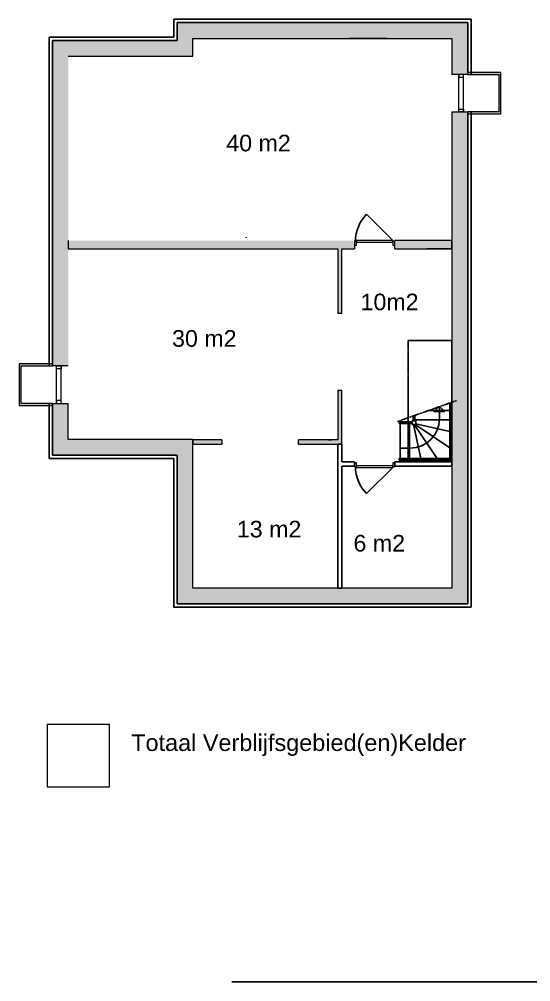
# Model space of a CAD drawing. Header units: millimetres. Extents: x 0 to 59350, y 0 to 29700.
# Drawn here: x 22322 to 25401, y 15654 to 21448 of the extents above; entities that cross this region are included whole.
import ezdxf

# ---------------------------------------------------------------- set-up
doc = ezdxf.new("R2010")
doc.units = ezdxf.units.MM
for name, pattern in [('PUNKT2_S9', [1, 0, -1]), ('STRICHPUNKT2_S5', [11, 8, -1, 1, -1]), ('VERDECKT2_S2', [2.7, 2, -0.7])]:
    doc.linetypes.add(name, pattern=pattern)
doc.layers.add('LAYER1', color=1, linetype='Continuous', lineweight=18)
doc.layers.add('Standard', color=7, linetype='Continuous', lineweight=25)
for name, color, linetype in [('LAYER3', 1, 'Continuous'), ('LAYER4', 1, 'Continuous'), ('LAYER9', 1, 'Continuous')]:
    doc.layers.add(name, color=color, linetype=linetype)
doc.styles.add('ARIAL', font='arial.ttf')

msp = doc.modelspace()

# ---------------------------------------------------------------- hatches: boundary and pattern name
at = {"layer": 'Standard', "linetype": 'PUNKT2_S9', "lineweight": 18}
for color, points in [(9, [(24959.2, 21428.2), (23271.7, 21428.2), (23271.7, 21365.7), (24959.2, 21365.7)]), (9, [(23271.7, 21365.7), (23271.7, 21258.2), (23334.2, 21258.2), (23334.2, 21365.7)]), (9, [(24926.7, 21365.7), (23334.2, 21365.7), (23334.2, 21333.2), (24926.7, 21333.2)]), (9, [(23334.2, 21333.2), (23334.2, 21225.7), (23366.7, 21225.7), (23366.7, 21333.2)]), (9, [(23271.7, 21320.7), (22521.7, 21320.7), (22521.7, 21258.2), (23271.7, 21258.2)]), (9, [(23334.2, 21258.2), (22584.2, 21258.2), (22584.2, 21225.7), (23334.2, 21225.7)]), (253, [(25221.7, 21128.2), (25021.7, 21128.2), (25021.7, 21115.7), (25209.2, 21115.7)]), (253, [(25221.7, 20878.2), (25221.7, 21128.2), (25209.2, 21115.7), (25209.2, 20890.7)]), (253, [(25021.7, 20878.2), (25221.7, 20878.2), (25209.2, 20890.7), (25021.7, 20890.7)]), (253, [(22521.7, 19373.2), (22321.7, 19373.2), (22334.2, 19360.7), (22521.7, 19360.7)]), (253, [(22321.7, 19373.2), (22321.7, 19123.2), (22334.2, 19135.7), (22334.2, 19360.7)]), (253, [(22321.7, 19123.2), (22521.7, 19123.2), (22521.7, 19135.7), (22334.2, 19135.7)]), (9, [(22584.2, 18885.7), (23334.2, 18885.7), (23334.2, 18918.2), (22584.2, 18918.2)]), (9, [(23334.2, 18918.2), (23334.2, 18023.2), (23366.7, 18023.2), (23366.7, 18918.2)]), (9, [(22521.7, 18823.2), (23271.7, 18823.2), (23271.7, 18885.7), (22521.7, 18885.7)]), (9, [(23271.7, 18885.7), (23271.7, 17990.7), (23334.2, 17990.7), (23334.2, 18885.7)]), (9, [(23334.2, 17990.7), (24959.2, 17990.7), (24959.2, 18023.2), (23334.2, 18023.2)]), (9, [(23271.7, 17928.2), (25021.7, 17928.2), (25021.7, 17990.7), (23271.7, 17990.7)])]:
    msp.add_hatch(color=color, dxfattribs=at).paths.add_polyline_path(points)
h = msp.add_hatch(color=9, dxfattribs=at)
h.paths.add_polyline_path([(25021.7, 17990.7), (25021.7, 20890.7), (24959.2, 20890.7), (24959.2, 17990.7)])
h.paths.add_polyline_path([(24959.2, 21115.7), (25021.7, 21115.7), (25021.7, 21428.2), (24959.2, 21428.2)])
h = msp.add_hatch(color=9, dxfattribs=at)
h.paths.add_polyline_path([(24959.2, 18023.2), (24959.2, 20890.7), (24926.7, 20890.7), (24926.7, 18023.2)])
h.paths.add_polyline_path([(24926.7, 21115.7), (24959.2, 21115.7), (24959.2, 21365.7), (24926.7, 21365.7)])
h = msp.add_hatch(color=9, dxfattribs=at)
h.paths.add_polyline_path([(22521.7, 21258.2), (22521.7, 19360.7), (22584.2, 19360.7), (22584.2, 21258.2)])
h.paths.add_polyline_path([(22584.2, 19135.7), (22521.7, 19135.7), (22521.7, 18885.7), (22584.2, 18885.7)])
h = msp.add_hatch(color=9, dxfattribs=at)
h.paths.add_polyline_path([(22584.2, 21225.7), (22584.2, 19360.7), (22616.7, 19360.7), (22616.7, 21225.7)])
h.paths.add_polyline_path([(22616.7, 18918.2), (22616.7, 19135.7), (22584.2, 19135.7), (22584.2, 18918.2)])
h = msp.add_hatch(color=9, dxfattribs=at)
h.paths.add_polyline_path([(24339.4, 20115.7), (22616.7, 20115.7), (22616.7, 20065.7), (24339.4, 20065.7)])
h.paths.add_polyline_path([(24926.7, 20115.7), (24582.9, 20115.7), (24582.9, 20065.7), (24926.7, 20065.7)])
h = msp.add_hatch(color=9, dxfattribs=at)
h.paths.add_polyline_path([(24264.4, 19677.2), (24264.4, 20065.7), (24239.4, 20065.7), (24239.4, 19677.2)])
h.paths.add_polyline_path([(24264.4, 18915.7), (24264.4, 19215.7), (24239.4, 19215.7), (24239.4, 18915.7)])
h = msp.add_hatch(color=9, dxfattribs=at)
h.paths.add_polyline_path([(24003.2, 18890.7), (24264.4, 18890.7), (24264.4, 18915.7), (24003.2, 18915.7)])
h.paths.add_polyline_path([(23541.7, 18890.7), (23541.7, 18915.7), (23366.7, 18915.7), (23366.7, 18890.7)])

# ---------------------------------------------------------------- linework, layer by layer
at = {"layer": 'LAYER1', "color": 1, "linetype": 'Continuous', "lineweight": -3}
for p, q in [((24783.7, 19091.9), (24914.7, 19091.9)), ((24851.2, 19115.9), (24817.7, 19087.1)), ((24817.7, 19087.1), (24884.7, 19087.1)), ((24884.7, 19087.1), (24851.2, 19115.9)), ((24851.2, 19115.9), (24851.2, 19041.9)), ((24680.4, 19014.4), (24615.4, 19014.4)), ((24615.4, 19014.4), (24615.4, 18802.7)), ((24687.5, 19014.4), (24670.4, 19014.4)), ((24670.4, 19014.4), (24670.4, 18802.7)), ((24687.5, 19008.5), (24687.5, 19014.4)), ((24705.6, 19008.5), (24687.5, 19008.5)), ((24708.8, 19008.5), (24695.4, 19008.5)), ((24695.4, 19008.5), (24740.4, 18802.7)), ((24699.3, 19008.5), (24838.1, 18802.7)), ((24708.8, 19008.5), (24699.3, 19008.5)), ((24702.9, 19046.9), (24702.9, 19029.8)), ((24702.9, 19036.9), (24914.7, 19036.9)), ((24702.9, 19029.8), (24708.8, 19029.8)), ((24708.8, 19008.5), (24704.9, 19008.5)), ((24704.9, 19008.5), (24914.7, 18867.1)), ((24708.8, 19029.8), (24708.8, 19011.7)), ((24708.8, 19021.9), (24708.8, 19008.5)), ((24708.8, 19018), (24708.8, 19008.5)), ((24708.8, 19012.4), (24708.8, 19008.5)), ((24708.8, 19011.7), (24914.7, 18966.8)), ((24615.4, 18802.7), (24680.4, 18802.7))]:
    msp.add_line(p, q, dxfattribs=at)
at = {"layer": 'LAYER3', "color": 3, "linetype": 'STRICHPUNKT2_S5', "lineweight": -3}
msp.add_line((24600, 19026.7), (24953.4, 19152.1), dxfattribs=at)
at = {"layer": 'LAYER3', "color": 3, "linetype": 'Continuous', "lineweight": -3}
for p, q in [((24914.7, 19138.4), (24914.7, 18799.7)), ((24924.2, 18799.7), (24924.2, 19141.8)), ((24609.8, 19023.9), (24609.8, 19014.4)), ((24687.5, 19023.9), (24609.8, 19023.9)), ((24609.8, 19014.4), (24687.5, 19014.4)), ((24687.5, 19014.4), (24687.5, 19023.9)), ((24693.4, 19059.9), (24693.4, 19029.8)), ((24693.4, 19029.8), (24702.9, 19029.8)), ((24702.9, 19029.8), (24702.9, 19063.2)), ((24609.8, 18802.7), (24609.8, 18793.2)), ((24914.7, 18802.7), (24609.8, 18802.7)), ((24609.8, 18793.2), (24924.2, 18793.2)), ((24914.7, 18799.7), (24924.2, 18799.7)), ((24924.2, 18799.7), (24914.7, 18799.7)), ((24924.2, 18793.2), (24924.2, 18799.7))]:
    msp.add_line(p, q, dxfattribs=at)
at = {"layer": 'LAYER4', "color": 4, "linetype": 'Continuous', "lineweight": -3}
for p, q in [((24687.5, 19029.8), (24687.5, 19008.5)), ((24708.8, 19029.8), (24687.5, 19029.8)), ((24687.5, 19008.5), (24708.8, 19008.5)), ((24708.8, 19008.5), (24708.8, 19029.8))]:
    msp.add_line(p, q, dxfattribs=at)
at = {"layer": 'LAYER9', "color": 8, "linetype": 'Continuous', "lineweight": -3}
msp.add_line((24615.4, 18866.1), (24675.4, 18866.1), dxfattribs=at)
msp.add_arc((24675.4, 19041.9), 175.8, 270, 0, dxfattribs=at)
at = {"layer": 'Standard', "color": 131, "linetype": 'Continuous', "lineweight": -3}
for p, q in [((25021.7, 21448.2), (23251.7, 21448.2)), ((23251.7, 21448.2), (23251.7, 21428.2)), ((25041.7, 21448.2), (25021.7, 21448.2)), ((25041.7, 21115.7), (25041.7, 21448.2)), ((23251.7, 21428.2), (23251.7, 21340.7)), ((23271.7, 21320.7), (23271.7, 21428.2)), ((23271.7, 21428.2), (25021.7, 21428.2)), ((25021.7, 21428.2), (25021.7, 21115.7)), ((23251.7, 21340.7), (22501.7, 21340.7)), ((22501.7, 21340.7), (22501.7, 21320.7)), ((22501.7, 21320.7), (22501.7, 19360.7)), ((22521.7, 19360.7), (22521.7, 21320.7)), ((22521.7, 21320.7), (23251.7, 21320.7)), ((23251.7, 21320.7), (23271.7, 21320.7)), ((25021.7, 20890.7), (25021.7, 17928.2)), ((25041.7, 17928.2), (25041.7, 20890.7)), ((22501.7, 19135.7), (22501.7, 18823.2)), ((22521.7, 18823.2), (22521.7, 19135.7)), ((22501.7, 18823.2), (22501.7, 18803.2)), ((22501.7, 18803.2), (23251.7, 18803.2)), ((23251.7, 18823.2), (22521.7, 18823.2)), ((23271.7, 18823.2), (23251.7, 18823.2)), ((23251.7, 18803.2), (23251.7, 17928.2)), ((23271.7, 17928.2), (23271.7, 18823.2)), ((23251.7, 17928.2), (23251.7, 17908.2)), ((23251.7, 17908.2), (25041.7, 17908.2)), ((25021.7, 17928.2), (23271.7, 17928.2)), ((25041.7, 17908.2), (25041.7, 17928.2))]:
    msp.add_line(p, q, dxfattribs=at)
at = {"layer": 'Standard', "color": 9, "linetype": 'Continuous', "lineweight": 18}
for p, q in [((24959.2, 21428.2), (23271.7, 21428.2)), ((23271.7, 21428.2), (23271.7, 21365.7)), ((25021.7, 21428.2), (24959.2, 21428.2)), ((25021.7, 21115.7), (25021.7, 21428.2)), ((23271.7, 21365.7), (23271.7, 21320.7)), ((23366.7, 21333.2), (24926.7, 21333.2)), ((23366.7, 21225.7), (23366.7, 21333.2)), ((24926.7, 21333.2), (24926.7, 21115.7)), ((23271.7, 21320.7), (22521.7, 21320.7)), ((22521.7, 21320.7), (22521.7, 21258.2)), ((22521.7, 21258.2), (22521.7, 19360.7)), ((22616.7, 21225.7), (23334.2, 21225.7)), ((23334.2, 21225.7), (23366.7, 21225.7)), ((24959.2, 21115.7), (24926.7, 21115.7)), ((24976.7, 21115.7), (24959.2, 21115.7)), ((24989.2, 21115.7), (24976.7, 21115.7)), ((25021.7, 21115.7), (24989.2, 21115.7)), ((24926.7, 20890.7), (24926.7, 18783.2)), ((24926.7, 20890.7), (24959.2, 20890.7)), ((24959.2, 20890.7), (24976.7, 20890.7)), ((24976.7, 20890.7), (24989.2, 20890.7)), ((24989.2, 20890.7), (25021.7, 20890.7)), ((25021.7, 17990.7), (25021.7, 20890.7)), ((22554.2, 19360.7), (22521.7, 19360.7)), ((22566.7, 19360.7), (22554.2, 19360.7)), ((22584.2, 19360.7), (22566.7, 19360.7)), ((22616.7, 19360.7), (22584.2, 19360.7)), ((22521.7, 19135.7), (22521.7, 18885.7)), ((22521.7, 19135.7), (22554.2, 19135.7)), ((22554.2, 19135.7), (22566.7, 19135.7)), ((22566.7, 19135.7), (22584.2, 19135.7)), ((22584.2, 19135.7), (22616.7, 19135.7)), ((22616.7, 18918.2), (22616.7, 19135.7)), ((23334.2, 18918.2), (22616.7, 18918.2)), ((23366.7, 18918.2), (23334.2, 18918.2)), ((23366.7, 18023.2), (23366.7, 18918.2)), ((22521.7, 18885.7), (22521.7, 18823.2)), ((22521.7, 18823.2), (23271.7, 18823.2)), ((23271.7, 18823.2), (23271.7, 17990.7)), ((24926.7, 18783.2), (24926.7, 18758.2)), ((24926.7, 18758.2), (24926.7, 18023.2)), ((24239.4, 18023.2), (23366.7, 18023.2)), ((24264.4, 18023.2), (24239.4, 18023.2)), ((24926.7, 18023.2), (24264.4, 18023.2)), ((23271.7, 17990.7), (23271.7, 17928.2)), ((25021.7, 17928.2), (25021.7, 17990.7)), ((23271.7, 17928.2), (25021.7, 17928.2))]:
    msp.add_line(p, q, dxfattribs=at)
at = {"layer": 'Standard', "color": 7, "linetype": 'VERDECKT2_S2', "lineweight": -3}
msp.add_line((24309.2, 21333.2), (24534.2, 21333.2), dxfattribs=at)
at = {"layer": 'Standard', "color": 2, "linetype": 'Continuous', "lineweight": 18}
for p, q in [((24968.7, 21115.7), (24968.7, 21098.9)), ((24997.2, 21115.7), (24968.7, 21115.7)), ((24968.7, 20890.7), (24968.7, 21115.7)), ((24968.7, 21098.9), (24997.2, 21098.9)), ((24997.2, 21098.9), (24997.2, 21115.7)), ((24997.2, 20890.7), (24997.2, 21115.7)), ((24968.7, 20890.7), (24968.7, 20907.4)), ((24968.7, 20907.4), (24997.2, 20907.4)), ((24997.2, 20890.7), (24968.7, 20890.7)), ((24997.2, 20907.4), (24997.2, 20890.7)), ((22546.2, 19343.9), (22546.2, 19360.7)), ((22546.2, 19360.7), (22574.7, 19360.7)), ((22546.2, 19135.7), (22546.2, 19360.7)), ((22574.7, 19360.7), (22574.7, 19343.9)), ((22574.7, 19135.7), (22574.7, 19360.7)), ((22574.7, 19343.9), (22546.2, 19343.9)), ((22574.7, 19152.4), (22546.2, 19152.4)), ((22546.2, 19152.4), (22546.2, 19135.7)), ((22546.2, 19135.7), (22574.7, 19135.7)), ((22574.7, 19135.7), (22574.7, 19152.4))]:
    msp.add_line(p, q, dxfattribs=at)
at = {"layer": 'Standard', "color": 253, "linetype": 'Continuous', "lineweight": 18}
for p, q in [((25221.7, 21128.2), (25021.7, 21128.2)), ((25021.7, 21128.2), (25021.7, 21115.7)), ((25021.7, 21115.7), (25051.7, 21115.7)), ((25051.7, 21115.7), (25209.2, 21115.7)), ((25209.2, 21115.7), (25209.2, 20890.7)), ((25221.7, 20878.2), (25221.7, 21128.2)), ((25051.7, 20890.7), (25021.7, 20890.7)), ((25021.7, 20890.7), (25021.7, 20878.2)), ((25021.7, 20878.2), (25221.7, 20878.2)), ((25209.2, 20890.7), (25051.7, 20890.7)), ((22521.7, 19373.2), (22321.7, 19373.2)), ((22321.7, 19373.2), (22321.7, 19123.2)), ((22334.2, 19360.7), (22491.7, 19360.7)), ((22334.2, 19135.7), (22334.2, 19360.7)), ((22491.7, 19360.7), (22521.7, 19360.7)), ((22521.7, 19360.7), (22521.7, 19373.2)), ((22321.7, 19123.2), (22521.7, 19123.2)), ((22491.7, 19135.7), (22334.2, 19135.7)), ((22521.7, 19135.7), (22491.7, 19135.7)), ((22521.7, 19123.2), (22521.7, 19135.7))]:
    msp.add_line(p, q, dxfattribs=at)
at = {"layer": 'Standard', "color": 5, "linetype": 'Continuous', "lineweight": -3}
for p, q in [((24576.7, 20110.9), (24413.3, 20274.3)), ((24576.7, 18755.4), (24413.3, 18592.1))]:
    msp.add_line(p, q, dxfattribs=at)
at = {"layer": 'Standard', "color": 255, "linetype": 'Continuous', "lineweight": 18}
for p, q in [((22616.7, 20115.7), (22616.7, 20065.7)), ((24339.4, 20115.7), (24339.4, 20108.2)), ((24339.4, 20108.2), (24339.4, 20090.7)), ((24582.9, 20108.2), (24582.9, 20115.7)), ((24926.7, 20115.7), (24582.9, 20115.7)), ((24582.9, 20090.7), (24582.9, 20108.2)), ((24926.7, 20065.7), (24926.7, 20115.7)), ((22616.7, 20065.7), (24239.4, 20065.7)), ((24239.4, 20065.7), (24239.4, 19677.2)), ((24264.4, 20065.7), (24339.4, 20065.7)), ((24264.4, 19677.2), (24264.4, 20065.7)), ((24339.4, 20090.7), (24339.4, 20065.7)), ((24582.9, 20065.7), (24582.9, 20090.7)), ((24582.9, 20065.7), (24926.7, 20065.7)), ((24256.9, 19677.2), (24239.4, 19677.2)), ((24264.4, 19677.2), (24256.9, 19677.2)), ((24239.4, 19215.7), (24256.9, 19215.7)), ((24239.4, 19215.7), (24239.4, 18915.7)), ((24256.9, 19215.7), (24264.4, 19215.7)), ((24264.4, 18915.7), (24264.4, 19215.7)), ((23541.7, 18915.7), (23366.7, 18915.7)), ((23366.7, 18915.7), (23366.7, 18890.7)), ((23366.7, 18890.7), (23541.7, 18890.7)), ((23541.7, 18915.7), (23541.7, 18908.2)), ((23541.7, 18908.2), (23541.7, 18890.7)), ((24003.2, 18908.2), (24003.2, 18915.7)), ((24239.4, 18915.7), (24003.2, 18915.7)), ((24003.2, 18890.7), (24003.2, 18908.2)), ((24003.2, 18890.7), (24264.4, 18890.7)), ((24264.4, 18890.7), (24264.4, 18915.7))]:
    msp.add_line(p, q, dxfattribs=at)
at = {"layer": 'Standard', "color": 5, "linetype": 'VERDECKT2_S2', "lineweight": -3}
for p, q in [((23687.7, 20132.3), (23688.2, 20133.4)), ((23688.2, 20133.4), (23688.7, 20134.5)), ((23688.7, 20134.5), (23689.2, 20135.6)), ((23689.2, 20135.6), (23689.8, 20136.7))]:
    msp.add_line(p, q, dxfattribs=at)
at = {"layer": 'Standard', "color": 131, "linetype": 'Continuous', "lineweight": 18}
for p, q in [((24351.9, 20110.9), (24339.4, 20110.9)), ((24339.4, 20110.9), (24339.4, 20087.9)), ((24570.4, 20115.9), (24351.9, 20115.9)), ((24351.9, 20115.9), (24351.9, 20105.9)), ((24351.9, 20087.9), (24351.9, 20110.9)), ((24570.4, 20105.9), (24570.4, 20115.9)), ((24582.9, 20110.9), (24570.4, 20110.9)), ((24570.4, 20110.9), (24570.4, 20087.9)), ((24582.9, 20087.9), (24582.9, 20110.9)), ((24339.4, 20087.9), (24351.9, 20087.9)), ((24351.9, 20105.9), (24570.4, 20105.9)), ((24570.4, 20087.9), (24582.9, 20087.9)), ((24351.9, 18778.4), (24339.4, 18778.4)), ((24339.4, 18778.4), (24339.4, 18755.4)), ((24351.9, 18755.4), (24351.9, 18778.4)), ((24582.9, 18778.4), (24570.4, 18778.4)), ((24570.4, 18778.4), (24570.4, 18755.4)), ((24582.9, 18755.4), (24582.9, 18778.4)), ((24339.4, 18755.4), (24351.9, 18755.4)), ((24570.4, 18760.4), (24351.9, 18760.4)), ((24351.9, 18760.4), (24351.9, 18750.4)), ((24351.9, 18750.4), (24570.4, 18750.4)), ((24570.4, 18750.4), (24570.4, 18760.4)), ((24570.4, 18755.4), (24582.9, 18755.4))]:
    msp.add_line(p, q, dxfattribs=at)
at = {"layer": 'Standard', "color": 7, "linetype": 'Continuous', "lineweight": -3}
for p, q in [((24926.7, 20065.7), (24776.7, 20065.7)), ((23602.3, 15653.5), (29901.8, 15653.5))]:
    msp.add_line(p, q, dxfattribs=at)
at = {"layer": 'Standard', "color": 1, "linetype": 'VERDECKT2_S2', "lineweight": -3}
for p, q in [((24664.2, 18790.7), (24664.2, 19513.2)), ((24664.2, 19513.2), (24926.7, 19513.2)), ((24926.7, 19513.2), (24926.7, 18790.7)), ((24926.7, 18790.7), (24664.2, 18790.7))]:
    msp.add_line(p, q, dxfattribs=at)
at = {"layer": 'Standard', "color": 7, "linetype": 'Continuous', "lineweight": 18}
for p, q in [((24183.8, 18915.7), (24165.1, 18915.7)), ((24183.8, 18915.7), (24202.6, 18915.7)), ((22864.3, 17202.1), (22489.3, 17202.1)), ((22489.3, 17202.1), (22489.3, 16827.1)), ((22864.3, 16827.1), (22864.3, 17202.1)), ((22489.3, 16827.1), (22864.3, 16827.1))]:
    msp.add_line(p, q, dxfattribs=at)
at = {"layer": 'Standard', "color": 255, "linetype": 'Continuous', "lineweight": -3}
for p, q in [((24239.4, 18890.7), (24239.4, 18023.2)), ((24264.4, 18890.7), (24239.4, 18890.7)), ((24264.4, 18783.2), (24264.4, 18890.7)), ((24339.4, 18783.2), (24264.4, 18783.2)), ((24339.4, 18783.2), (24339.4, 18775.7)), ((24339.4, 18775.7), (24339.4, 18758.2)), ((24582.9, 18775.7), (24582.9, 18783.2)), ((24926.7, 18783.2), (24582.9, 18783.2)), ((24582.9, 18758.2), (24582.9, 18775.7)), ((24926.7, 18758.2), (24926.7, 18783.2)), ((24264.4, 18023.2), (24264.4, 18758.2)), ((24264.4, 18758.2), (24339.4, 18758.2)), ((24582.9, 18758.2), (24926.7, 18758.2)), ((24239.4, 18023.2), (24264.4, 18023.2))]:
    msp.add_line(p, q, dxfattribs=at)
at = {"layer": 'Standard', "color": 5, "linetype": 'Continuous', "lineweight": -3}
for centre, start, end in [((24576.7, 20110.9), 135, 180), ((24576.7, 18755.4), 180, 225)]:
    msp.add_arc(centre, 231, start, end, dxfattribs=at)

# ---------------------------------------------------------------- texts
at = {"layer": 'Standard', "color": 7, "linetype": 'Continuous', "lineweight": -3, "char_height": 100, "width": 635.137, "attachment_point": 7, "style": 'ARIAL'}
for s, insert in [('40\\~m2', (23568.2, 20651.4)), ('10m2', (24376.7, 19694.7)), ('30\\~m2', (23241.9, 19475.1)), ('13\\~m2', (23632, 18327.1)), ('6\\~m2', (24334.1, 18242.1))]:
    msp.add_mtext(s, dxfattribs=dict(at, insert=insert))
at = {"layer": 'Standard', "color": 3, "linetype": 'Continuous', "lineweight": 100, "insert": (22995.8, 17012.7), "char_height": 100, "width": 2520.344, "attachment_point": 7, "style": 'ARIAL'}
msp.add_mtext('{\\W1.01;Totaal\\~Verblijfsgebied(en)Kelder}', dxfattribs=at)

doc.saveas('drawing.dxf')
